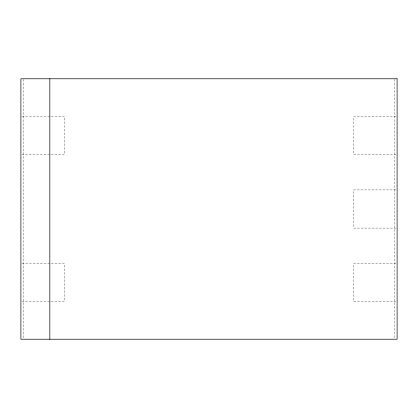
<?xml version="1.0" encoding="UTF-8"?>
<svg xmlns="http://www.w3.org/2000/svg" width="418" height="418" viewBox="0 0 418 418"><rect width="100%" height="100%" fill="white"/><g stroke="black" fill="none" stroke-linecap="round" stroke-linejoin="round"><path stroke-width="0.31" stroke-dasharray="2.09 1.57" d="M22.06 116.397L64.309 116.397L64.309 154.597L22.06 154.597M395.94 116.397L353.691 116.397L353.691 154.597L395.94 154.597M395.94 189.903L353.691 189.903L353.691 228.097L395.94 228.097M22.06 263.403L64.309 263.403L64.309 301.603L22.06 301.603M395.94 263.403L353.691 263.403L353.691 301.603L395.94 301.603M394.205 79.43L394.205 339.223M23.795 79.43L23.795 339.223"/><path stroke-width="0.63" d="M49.836 78.777L49.836 339.223M397.1 78.777L20.9 78.777L20.9 339.223L397.1 339.223L397.1 78.777"/></g></svg>
